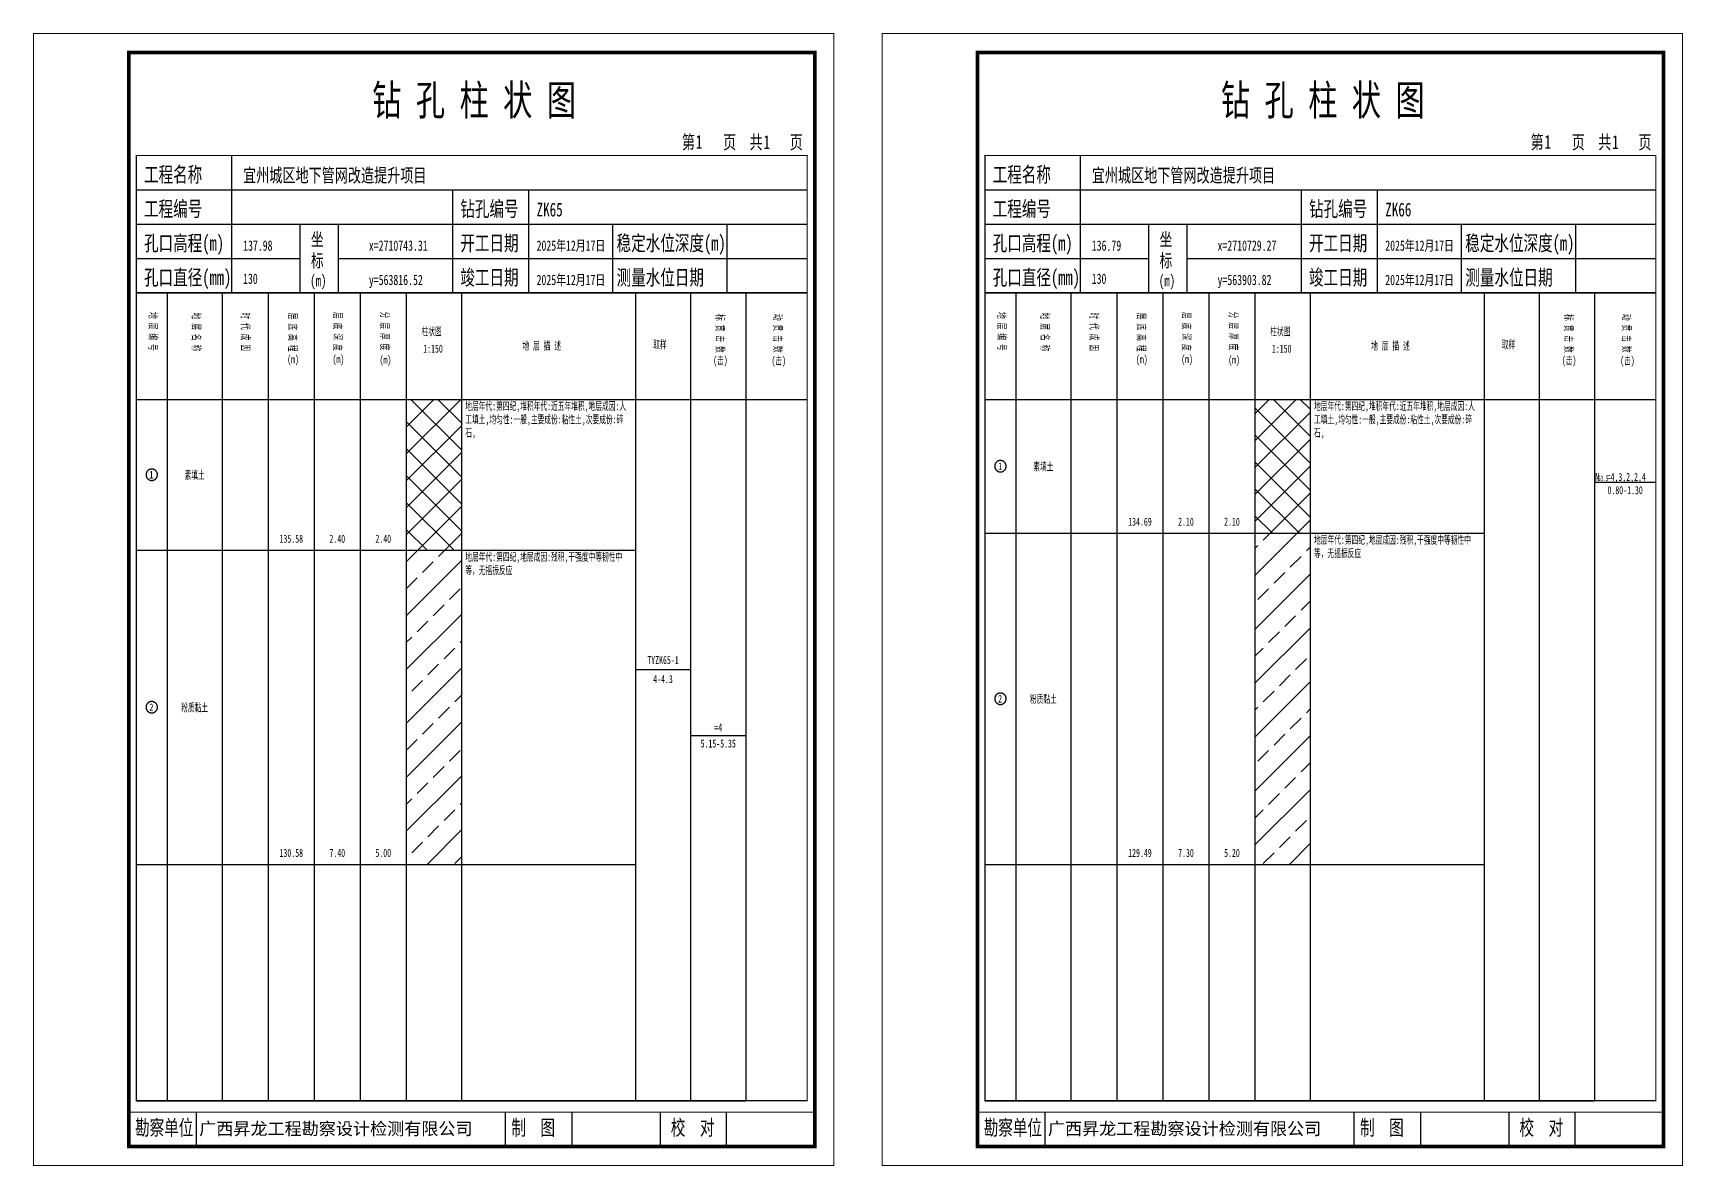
# Model space of a CAD drawing. Header units: millimetres. Extents: x 0 to 2711117, y 0 to 567555.
# Drawn here: x 73486.4 to 73919.4, y -0.1 to 297.1 of the extents above; entities that cross this region are included whole.
import ezdxf
from ezdxf.enums import TextEntityAlignment as Align

# ---------------------------------------------------------------- set-up
doc = ezdxf.new("R2010")
doc.units = ezdxf.units.MM
doc.layers.add('GICAD_POU_TEXTS', color=7, linetype='Continuous')
doc.layers.add('勘察点图例', color=7, linetype='Continuous')
doc.styles.add('HEAD_FONT', font='simfang.ttf', dxfattribs={"width": 0.6})
doc.styles.add('HEAD_FONT2', font='simfang.ttf', dxfattribs={"width": 0.6})
doc.styles.add('HT', font='simhei.ttf')
doc.styles.add('LZ_FONT', font='simfang.ttf', dxfattribs={"width": 0.7, "height": 8})
doc.styles.add('成果图图块', font='simfang.ttf', dxfattribs={"height": 2.5})
doc.styles.add('成果图表体', font='simfang.ttf', dxfattribs={"width": 0.6, "height": 2.1})
pattern_1 = [(45, (0, 0), (-3.5355339, 3.5355339), []), (135, (0, 0), (-3.5355339, -3.5355339), [])]
pattern_2 = [(45, (0, 0), (-7.0710678, 7.0710678), []), (45, (7.071, 0), (-7.0710678, 7.0710678), [4, -2])]

# ---------------------------------------------------------------- blocks, each defined once
blk = doc.blocks.new('ZK65')
for p, q in [((52, 229), (52, 265)), ((27, 256), (203, 256)), ((110, 229), (110, 256)), ((130, 229), (130, 256)), ((27, 247), (203, 247)), ((70, 229), (70, 247)), ((80, 229), (80, 247)), ((152, 229), (152, 247)), ((182, 229), (182, 247)), ((27, 238), (70, 238)), ((80, 238), (203, 238)), ((27, 229), (35.05, 229)), ((35.05, 229), (35.05, 17)), ((35.05, 229), (49.53, 229)), ((49.53, 229), (49.53, 17)), ((49.53, 229), (61.6, 229)), ((61.6, 229), (61.6, 17)), ((61.6, 229), (73.68, 229)), ((73.68, 229), (73.68, 17)), ((73.68, 229), (85.75, 229)), ((85.75, 229), (85.75, 17)), ((85.75, 229), (97.82, 229)), ((97.82, 229), (97.82, 17)), ((97.82, 229), (112.3, 229)), ((112.3, 229), (112.3, 17)), ((112.3, 229), (157.93, 229)), ((157.93, 229), (157.93, 17)), ((157.93, 229), (172.42, 229)), ((172.42, 229), (172.42, 17)), ((172.42, 229), (186.9, 229)), ((186.9, 229), (186.9, 17)), ((186.9, 229), (203, 229)), ((27, 201), (203, 201)), ((27, 17), (35.05, 17)), ((35.05, 17), (49.53, 17)), ((42.74, 4.95), (42.74, 13.95)), ((42.74, 4.95), (42.74, 13.95)), ((49.53, 17), (61.6, 17)), ((61.6, 17), (73.68, 17)), ((73.68, 17), (85.75, 17)), ((85.75, 17), (97.82, 17)), ((97.82, 17), (112.3, 17)), ((112.3, 17), (157.93, 17)), ((123.83, 4.95), (123.83, 13.95)), ((141.38, 4.95), (141.38, 13.95)), ((157.93, 17), (172.42, 17)), ((164.48, 4.95), (164.48, 13.95)), ((172.42, 17), (186.9, 17)), ((181.84, 4.95), (181.84, 13.95)), ((181.84, 4.95), (181.84, 13.95))]:
    blk.add_line(p, q)
for points, const_width in [([(0, 0), (210, 0), (210, 297), (0, 297)], 0.25), ([(25, 5), (205, 5), (205, 292), (25, 292)], 1), ([(27, 265), (203, 265), (203, 17), (27, 17)], 0.3)]:
    blk.add_lwpolyline(points, close=True, dxfattribs=dict(const_width=const_width))
at = {"const_width": 0.3}
for points in [[(27, 229), (203, 229)], [(25, 14), (205, 14)]]:
    blk.add_lwpolyline(points, dxfattribs=at)
at = {"style": 'LZ_FONT', "width": 0.7}
for s, height, p in [('钻 孔 柱 状 图', 8, (88.9, 275.54)), ('第', 3.6, (170.12, 266.7)), ('1', 3.6, (173.78, 266.75)), ('页', 3.6, (180.96, 266.7)), ('共', 3.6, (187.88, 266.7)), ('1', 3.6, (191.54, 266.7)), ('页', 3.6, (198.44, 266.7)), ('工程名称', 4, (29, 258)), ('宜州城区地下管网改造提升项目', 3.6, (55, 258)), ('工程编号', 4, (29, 249)), ('钻孔编号', 4, (112, 249)), ('ZK65', 3.6, (132, 249)), ('孔口高程(m)', 4, (29, 240)), ('137.98', 2.7, (55, 240)), ('坐', 3.5, (72.79, 241.24)), ('x=2710743.31', 2.7, (88, 240)), ('开工日期', 4, (112, 240)), ('2025年12月17日', 2.7, (132, 240)), ('稳定水位深度(m)', 4, (153, 240)), ('标', 3.5, (72.79, 235.7)), ('孔口直径(mm)', 4, (29, 231)), ('130', 2.7, (54.98, 231.31)), ('(m) ', 3, (72.59, 230.65)), ('竣工日期', 4, (112, 231)), ('2025年12月17日', 2.7, (132, 231)), ('测量水位日期', 4, (153, 231)), ('y=563816.52', 2.7, (88, 231)), ('勘察单位', 4, (26.65, 7.95)), ('制  图', 4, (125.4, 7.95)), ('校  对', 4, (167.22, 7.95))]:
    blk.add_text(s, height=height, dxfattribs=at).set_placement(p)
at = {"style": 'HT'}
blk.add_text('广西昇龙工程勘察设计检测有限公司', height=3.2865, dxfattribs=at).set_placement((43.48, 8.02))
at = {"char_height": 2.1, "width": 22.806, "attachment_point": 1, "rotation": 270, "style": 'HEAD_FONT'}
for s, insert in [('地 层 编 号', (32.46, 223.92)), ('地 层 名 称', (43.79, 223.76)), ('时 代 成 因', (56.67, 223.83)), ('层 底 高 程', (69.07, 223.71)), ('层 底 深 度', (80.9, 223.91)), ('分 层 厚 度', (93.26, 224.01)), ('标 贯 击 数', (181.21, 223.37)), ('动 贯 击 数', (196.38, 223.43))]:
    blk.add_mtext(s, dxfattribs=dict(at, insert=insert))
at = {"char_height": 2.1, "attachment_point": 1}
for s, insert, width, style in [('柱状图', (101.82, 219.87), 7.855, 'HEAD_FONT2'), ('取样', (162.58, 216.44), 7.855, 'HEAD_FONT2'), ('(m)', (66.58, 212.56), 4.7944, 'HEAD_FONT'), ('(m)', (78.47, 212.61), 4.7944, 'HEAD_FONT'), ('(m)', (90.81, 212.43), 4.7944, 'HEAD_FONT'), ('1:150', (102.26, 215.36), 6.9223, 'HEAD_FONT2'), ('地 层 描 述', (128.29, 216.11), 22.0781, 'HEAD_FONT2'), ('(击)', (178.33, 212.31), 7.855, 'HEAD_FONT2'), ('(击)', (193.64, 212.22), 7.855, 'HEAD_FONT2')]:
    blk.add_mtext(s, dxfattribs=dict(at, insert=insert, width=width, style=style))
blk = doc.blocks.new('ZK65_0')
at = {"color": 7}
blk.add_polyline3d([(-1.5, 0.02, 0), (-1.5, -0.06, 0), (-1.49, -0.13, 0), (-1.48, -0.2, 0), (-1.47, -0.28, 0), (-1.46, -0.35, 0), (-1.44, -0.42, 0), (-1.41, -0.49, 0), (-1.39, -0.56, 0), (-1.36, -0.63, 0), (-1.32, -0.69, 0), (-1.29, -0.76, 0), (-1.25, -0.82, 0), (-1.2, -0.88, 0), (-1.16, -0.94, 0), (-1.11, -0.99, 0), (-1.06, -1.04, 0), (-1.01, -1.1, 0), (-0.95, -1.14, 0), (-0.89, -1.19, 0), (-0.83, -1.23, 0), (-0.77, -1.27, 0), (-0.71, -1.31, 0), (-0.64, -1.34, 0), (-0.57, -1.37, 0), (-0.51, -1.4, 0), (-0.44, -1.42, 0), (-0.36, -1.44, 0), (-0.29, -1.46, 0), (-0.22, -1.47, 0), (-0.15, -1.48, 0), (-0.07, -1.48, 0), (0, -1.48, 0), (0.07, -1.48, 0), (0.15, -1.48, 0), (0.22, -1.47, 0), (0.29, -1.46, 0), (0.36, -1.44, 0), (0.44, -1.42, 0), (0.51, -1.4, 0), (0.57, -1.37, 0), (0.64, -1.34, 0), (0.71, -1.31, 0), (0.77, -1.27, 0), (0.83, -1.23, 0), (0.89, -1.19, 0), (0.95, -1.14, 0), (1.01, -1.1, 0), (1.06, -1.04, 0), (1.11, -0.99, 0), (1.16, -0.94, 0), (1.2, -0.88, 0), (1.25, -0.82, 0), (1.29, -0.76, 0), (1.32, -0.69, 0), (1.36, -0.63, 0), (1.39, -0.56, 0), (1.41, -0.49, 0), (1.44, -0.42, 0), (1.46, -0.35, 0), (1.47, -0.28, 0), (1.48, -0.2, 0), (1.49, -0.13, 0), (1.5, -0.06, 0), (1.5, 0.02, 0), (1.5, 0.09, 0), (1.49, 0.16, 0), (1.48, 0.24, 0), (1.47, 0.31, 0), (1.46, 0.38, 0), (1.44, 0.45, 0), (1.41, 0.52, 0), (1.39, 0.59, 0), (1.36, 0.66, 0), (1.32, 0.72, 0), (1.29, 0.79, 0), (1.25, 0.85, 0), (1.2, 0.91, 0), (1.16, 0.97, 0), (1.11, 1.02, 0), (1.06, 1.08, 0), (1.01, 1.13, 0), (0.95, 1.18, 0), (0.89, 1.22, 0), (0.83, 1.26, 0), (0.77, 1.3, 0), (0.71, 1.34, 0), (0.64, 1.37, 0), (0.57, 1.4, 0), (0.51, 1.43, 0), (0.44, 1.45, 0), (0.36, 1.47, 0), (0.29, 1.49, 0), (0.22, 1.5, 0), (0.15, 1.51, 0), (0.07, 1.51, 0), (0, 1.52, 0), (-0.07, 1.51, 0), (-0.15, 1.51, 0), (-0.22, 1.5, 0), (-0.29, 1.49, 0), (-0.36, 1.47, 0), (-0.44, 1.45, 0), (-0.51, 1.43, 0), (-0.57, 1.4, 0), (-0.64, 1.37, 0), (-0.71, 1.34, 0), (-0.77, 1.3, 0), (-0.83, 1.26, 0), (-0.89, 1.22, 0), (-0.95, 1.18, 0), (-1.01, 1.13, 0), (-1.06, 1.08, 0), (-1.11, 1.02, 0), (-1.16, 0.97, 0), (-1.2, 0.91, 0), (-1.25, 0.85, 0), (-1.29, 0.79, 0), (-1.32, 0.72, 0), (-1.36, 0.66, 0), (-1.39, 0.59, 0), (-1.41, 0.52, 0), (-1.44, 0.45, 0), (-1.46, 0.38, 0), (-1.47, 0.31, 0), (-1.48, 0.24, 0), (-1.49, 0.16, 0), (-1.5, 0.09, 0), (-1.5, 0.02, 0)], dxfattribs=at)
at = {"layer": 'GICAD_POU_TEXTS', "color": 7, "style": '成果图图块', "width": 0.7}
blk.add_text('1', height=2, dxfattribs=at).set_placement((-0.09, -0.99), align=Align.CENTER)
blk = doc.blocks.new('ZK65_1')
at = {"color": 7}
blk.add_polyline3d([(-1.5, 0.02, 0), (-1.5, -0.06, 0), (-1.49, -0.13, 0), (-1.48, -0.2, 0), (-1.47, -0.28, 0), (-1.46, -0.35, 0), (-1.44, -0.42, 0), (-1.41, -0.49, 0), (-1.39, -0.56, 0), (-1.36, -0.63, 0), (-1.32, -0.69, 0), (-1.29, -0.76, 0), (-1.25, -0.82, 0), (-1.2, -0.88, 0), (-1.16, -0.94, 0), (-1.11, -0.99, 0), (-1.06, -1.04, 0), (-1.01, -1.1, 0), (-0.95, -1.14, 0), (-0.89, -1.19, 0), (-0.83, -1.23, 0), (-0.77, -1.27, 0), (-0.71, -1.31, 0), (-0.64, -1.34, 0), (-0.57, -1.37, 0), (-0.51, -1.4, 0), (-0.44, -1.42, 0), (-0.36, -1.44, 0), (-0.29, -1.46, 0), (-0.22, -1.47, 0), (-0.15, -1.48, 0), (-0.07, -1.48, 0), (0, -1.48, 0), (0.07, -1.48, 0), (0.15, -1.48, 0), (0.22, -1.47, 0), (0.29, -1.46, 0), (0.36, -1.44, 0), (0.44, -1.42, 0), (0.51, -1.4, 0), (0.57, -1.37, 0), (0.64, -1.34, 0), (0.71, -1.31, 0), (0.77, -1.27, 0), (0.83, -1.23, 0), (0.89, -1.19, 0), (0.95, -1.14, 0), (1.01, -1.1, 0), (1.06, -1.04, 0), (1.11, -0.99, 0), (1.16, -0.94, 0), (1.2, -0.88, 0), (1.25, -0.82, 0), (1.29, -0.76, 0), (1.32, -0.69, 0), (1.36, -0.63, 0), (1.39, -0.56, 0), (1.41, -0.49, 0), (1.44, -0.42, 0), (1.46, -0.35, 0), (1.47, -0.28, 0), (1.48, -0.2, 0), (1.49, -0.13, 0), (1.5, -0.06, 0), (1.5, 0.02, 0), (1.5, 0.09, 0), (1.49, 0.16, 0), (1.48, 0.24, 0), (1.47, 0.31, 0), (1.46, 0.38, 0), (1.44, 0.45, 0), (1.41, 0.52, 0), (1.39, 0.59, 0), (1.36, 0.66, 0), (1.32, 0.72, 0), (1.29, 0.79, 0), (1.25, 0.85, 0), (1.2, 0.91, 0), (1.16, 0.97, 0), (1.11, 1.02, 0), (1.06, 1.08, 0), (1.01, 1.13, 0), (0.95, 1.18, 0), (0.89, 1.22, 0), (0.83, 1.26, 0), (0.77, 1.3, 0), (0.71, 1.34, 0), (0.64, 1.37, 0), (0.57, 1.4, 0), (0.51, 1.43, 0), (0.44, 1.45, 0), (0.36, 1.47, 0), (0.29, 1.49, 0), (0.22, 1.5, 0), (0.15, 1.51, 0), (0.07, 1.51, 0), (0, 1.52, 0), (-0.07, 1.51, 0), (-0.15, 1.51, 0), (-0.22, 1.5, 0), (-0.29, 1.49, 0), (-0.36, 1.47, 0), (-0.44, 1.45, 0), (-0.51, 1.43, 0), (-0.57, 1.4, 0), (-0.64, 1.37, 0), (-0.71, 1.34, 0), (-0.77, 1.3, 0), (-0.83, 1.26, 0), (-0.89, 1.22, 0), (-0.95, 1.18, 0), (-1.01, 1.13, 0), (-1.06, 1.08, 0), (-1.11, 1.02, 0), (-1.16, 0.97, 0), (-1.2, 0.91, 0), (-1.25, 0.85, 0), (-1.29, 0.79, 0), (-1.32, 0.72, 0), (-1.36, 0.66, 0), (-1.39, 0.59, 0), (-1.41, 0.52, 0), (-1.44, 0.45, 0), (-1.46, 0.38, 0), (-1.47, 0.31, 0), (-1.48, 0.24, 0), (-1.49, 0.16, 0), (-1.5, 0.09, 0), (-1.5, 0.02, 0)], dxfattribs=at)
at = {"layer": 'GICAD_POU_TEXTS', "color": 7, "style": '成果图图块', "width": 0.7}
blk.add_text('2', height=2, dxfattribs=at).set_placement((-0.09, -0.99), align=Align.CENTER)
blk = doc.blocks.new('ZK66')
for p, q in [((52, 229), (52, 265)), ((27, 256), (203, 256)), ((110, 229), (110, 256)), ((130, 229), (130, 256)), ((27, 247), (203, 247)), ((70, 229), (70, 247)), ((80, 229), (80, 247)), ((152, 229), (152, 247)), ((182, 229), (182, 247)), ((27, 238), (70, 238)), ((80, 238), (203, 238)), ((27, 229), (35.05, 229)), ((35.05, 229), (35.05, 17)), ((35.05, 229), (49.53, 229)), ((49.53, 229), (49.53, 17)), ((49.53, 229), (61.6, 229)), ((61.6, 229), (61.6, 17)), ((61.6, 229), (73.68, 229)), ((73.68, 229), (73.68, 17)), ((73.68, 229), (85.75, 229)), ((85.75, 229), (85.75, 17)), ((85.75, 229), (97.82, 229)), ((97.82, 229), (97.82, 17)), ((97.82, 229), (112.3, 229)), ((112.3, 229), (112.3, 17)), ((112.3, 229), (157.93, 229)), ((157.93, 229), (157.93, 17)), ((157.93, 229), (172.42, 229)), ((172.42, 229), (172.42, 17)), ((172.42, 229), (186.9, 229)), ((186.9, 229), (186.9, 17)), ((186.9, 229), (203, 229)), ((27, 201), (203, 201)), ((27, 17), (35.05, 17)), ((35.05, 17), (49.53, 17)), ((42.74, 4.95), (42.74, 13.95)), ((42.74, 4.95), (42.74, 13.95)), ((49.53, 17), (61.6, 17)), ((61.6, 17), (73.68, 17)), ((73.68, 17), (85.75, 17)), ((85.75, 17), (97.82, 17)), ((97.82, 17), (112.3, 17)), ((112.3, 17), (157.93, 17)), ((123.83, 4.95), (123.83, 13.95)), ((141.38, 4.95), (141.38, 13.95)), ((157.93, 17), (172.42, 17)), ((164.48, 4.95), (164.48, 13.95)), ((172.42, 17), (186.9, 17)), ((181.84, 4.95), (181.84, 13.95)), ((181.84, 4.95), (181.84, 13.95))]:
    blk.add_line(p, q)
for points, const_width in [([(0, 0), (210, 0), (210, 297), (0, 297)], 0.25), ([(25, 5), (205, 5), (205, 292), (25, 292)], 1), ([(27, 265), (203, 265), (203, 17), (27, 17)], 0.3)]:
    blk.add_lwpolyline(points, close=True, dxfattribs=dict(const_width=const_width))
at = {"const_width": 0.3}
for points in [[(27, 229), (203, 229)], [(25, 14), (205, 14)]]:
    blk.add_lwpolyline(points, dxfattribs=at)
at = {"style": 'LZ_FONT', "width": 0.7}
for s, height, p in [('钻 孔 柱 状 图', 8, (88.9, 275.54)), ('第', 3.6, (170.12, 266.7)), ('1', 3.6, (173.78, 266.75)), ('页', 3.6, (180.96, 266.7)), ('共', 3.6, (187.88, 266.7)), ('1', 3.6, (191.54, 266.7)), ('页', 3.6, (198.44, 266.7)), ('工程名称', 4, (29, 258)), ('宜州城区地下管网改造提升项目', 3.6, (55, 258)), ('工程编号', 4, (29, 249)), ('钻孔编号', 4, (112, 249)), ('ZK66', 3.6, (132, 249)), ('孔口高程(m)', 4, (29, 240)), ('136.79', 2.7, (55, 240)), ('坐', 3.5, (72.79, 241.24)), ('x=2710729.27', 2.7, (88, 240)), ('开工日期', 4, (112, 240)), ('2025年12月17日', 2.7, (132, 240)), ('稳定水位深度(m)', 4, (153, 240)), ('标', 3.5, (72.79, 235.7)), ('孔口直径(mm)', 4, (29, 231)), ('130', 2.7, (54.98, 231.31)), ('(m) ', 3, (72.59, 230.65)), ('竣工日期', 4, (112, 231)), ('2025年12月17日', 2.7, (132, 231)), ('测量水位日期', 4, (153, 231)), ('y=563903.82', 2.7, (88, 231)), ('勘察单位', 4, (26.65, 7.95)), ('制  图', 4, (125.4, 7.95)), ('校  对', 4, (167.22, 7.95))]:
    blk.add_text(s, height=height, dxfattribs=at).set_placement(p)
at = {"style": 'HT'}
blk.add_text('广西昇龙工程勘察设计检测有限公司', height=3.2865, dxfattribs=at).set_placement((43.48, 8.02))
at = {"char_height": 2.1, "width": 22.806, "attachment_point": 1, "rotation": 270, "style": 'HEAD_FONT'}
for s, insert in [('地 层 编 号', (32.46, 223.92)), ('地 层 名 称', (43.79, 223.76)), ('时 代 成 因', (56.67, 223.83)), ('层 底 高 程', (69.07, 223.71)), ('层 底 深 度', (80.9, 223.91)), ('分 层 厚 度', (93.26, 224.01)), ('标 贯 击 数', (181.21, 223.37)), ('动 贯 击 数', (196.38, 223.43))]:
    blk.add_mtext(s, dxfattribs=dict(at, insert=insert))
at = {"char_height": 2.1, "attachment_point": 1}
for s, insert, width, style in [('柱状图', (101.82, 219.87), 7.855, 'HEAD_FONT2'), ('取样', (162.58, 216.44), 7.855, 'HEAD_FONT2'), ('(m)', (66.58, 212.56), 4.7944, 'HEAD_FONT'), ('(m)', (78.47, 212.61), 4.7944, 'HEAD_FONT'), ('(m)', (90.81, 212.43), 4.7944, 'HEAD_FONT'), ('1:150', (102.26, 215.36), 6.9223, 'HEAD_FONT2'), ('地 层 描 述', (128.29, 216.11), 22.0781, 'HEAD_FONT2'), ('(击)', (178.33, 212.31), 7.855, 'HEAD_FONT2'), ('(击)', (193.64, 212.22), 7.855, 'HEAD_FONT2')]:
    blk.add_mtext(s, dxfattribs=dict(at, insert=insert, width=width, style=style))
blk = doc.blocks.new('ZK66_0')
at = {"color": 7}
blk.add_polyline3d([(-1.5, 0.02, 0), (-1.5, -0.06, 0), (-1.49, -0.13, 0), (-1.48, -0.2, 0), (-1.47, -0.28, 0), (-1.46, -0.35, 0), (-1.44, -0.42, 0), (-1.41, -0.49, 0), (-1.39, -0.56, 0), (-1.36, -0.63, 0), (-1.32, -0.69, 0), (-1.29, -0.76, 0), (-1.25, -0.82, 0), (-1.2, -0.88, 0), (-1.16, -0.94, 0), (-1.11, -0.99, 0), (-1.06, -1.04, 0), (-1.01, -1.1, 0), (-0.95, -1.14, 0), (-0.89, -1.19, 0), (-0.83, -1.23, 0), (-0.77, -1.27, 0), (-0.71, -1.31, 0), (-0.64, -1.34, 0), (-0.57, -1.37, 0), (-0.51, -1.4, 0), (-0.44, -1.42, 0), (-0.36, -1.44, 0), (-0.29, -1.46, 0), (-0.22, -1.47, 0), (-0.15, -1.48, 0), (-0.07, -1.48, 0), (0, -1.48, 0), (0.07, -1.48, 0), (0.15, -1.48, 0), (0.22, -1.47, 0), (0.29, -1.46, 0), (0.36, -1.44, 0), (0.44, -1.42, 0), (0.51, -1.4, 0), (0.57, -1.37, 0), (0.64, -1.34, 0), (0.71, -1.31, 0), (0.77, -1.27, 0), (0.83, -1.23, 0), (0.89, -1.19, 0), (0.95, -1.14, 0), (1.01, -1.1, 0), (1.06, -1.04, 0), (1.11, -0.99, 0), (1.16, -0.94, 0), (1.2, -0.88, 0), (1.25, -0.82, 0), (1.29, -0.76, 0), (1.32, -0.69, 0), (1.36, -0.63, 0), (1.39, -0.56, 0), (1.41, -0.49, 0), (1.44, -0.42, 0), (1.46, -0.35, 0), (1.47, -0.28, 0), (1.48, -0.2, 0), (1.49, -0.13, 0), (1.5, -0.06, 0), (1.5, 0.02, 0), (1.5, 0.09, 0), (1.49, 0.16, 0), (1.48, 0.24, 0), (1.47, 0.31, 0), (1.46, 0.38, 0), (1.44, 0.45, 0), (1.41, 0.52, 0), (1.39, 0.59, 0), (1.36, 0.66, 0), (1.32, 0.72, 0), (1.29, 0.79, 0), (1.25, 0.85, 0), (1.2, 0.91, 0), (1.16, 0.97, 0), (1.11, 1.02, 0), (1.06, 1.08, 0), (1.01, 1.13, 0), (0.95, 1.18, 0), (0.89, 1.22, 0), (0.83, 1.26, 0), (0.77, 1.3, 0), (0.71, 1.34, 0), (0.64, 1.37, 0), (0.57, 1.4, 0), (0.51, 1.43, 0), (0.44, 1.45, 0), (0.36, 1.47, 0), (0.29, 1.49, 0), (0.22, 1.5, 0), (0.15, 1.51, 0), (0.07, 1.51, 0), (0, 1.52, 0), (-0.07, 1.51, 0), (-0.15, 1.51, 0), (-0.22, 1.5, 0), (-0.29, 1.49, 0), (-0.36, 1.47, 0), (-0.44, 1.45, 0), (-0.51, 1.43, 0), (-0.57, 1.4, 0), (-0.64, 1.37, 0), (-0.71, 1.34, 0), (-0.77, 1.3, 0), (-0.83, 1.26, 0), (-0.89, 1.22, 0), (-0.95, 1.18, 0), (-1.01, 1.13, 0), (-1.06, 1.08, 0), (-1.11, 1.02, 0), (-1.16, 0.97, 0), (-1.2, 0.91, 0), (-1.25, 0.85, 0), (-1.29, 0.79, 0), (-1.32, 0.72, 0), (-1.36, 0.66, 0), (-1.39, 0.59, 0), (-1.41, 0.52, 0), (-1.44, 0.45, 0), (-1.46, 0.38, 0), (-1.47, 0.31, 0), (-1.48, 0.24, 0), (-1.49, 0.16, 0), (-1.5, 0.09, 0), (-1.5, 0.02, 0)], dxfattribs=at)
at = {"layer": 'GICAD_POU_TEXTS', "color": 7, "style": '成果图图块', "width": 0.7}
blk.add_text('1', height=2, dxfattribs=at).set_placement((-0.09, -0.99), align=Align.CENTER)
blk = doc.blocks.new('ZK66_1')
at = {"color": 7}
blk.add_polyline3d([(-1.5, 0.02, 0), (-1.5, -0.06, 0), (-1.49, -0.13, 0), (-1.48, -0.2, 0), (-1.47, -0.28, 0), (-1.46, -0.35, 0), (-1.44, -0.42, 0), (-1.41, -0.49, 0), (-1.39, -0.56, 0), (-1.36, -0.63, 0), (-1.32, -0.69, 0), (-1.29, -0.76, 0), (-1.25, -0.82, 0), (-1.2, -0.88, 0), (-1.16, -0.94, 0), (-1.11, -0.99, 0), (-1.06, -1.04, 0), (-1.01, -1.1, 0), (-0.95, -1.14, 0), (-0.89, -1.19, 0), (-0.83, -1.23, 0), (-0.77, -1.27, 0), (-0.71, -1.31, 0), (-0.64, -1.34, 0), (-0.57, -1.37, 0), (-0.51, -1.4, 0), (-0.44, -1.42, 0), (-0.36, -1.44, 0), (-0.29, -1.46, 0), (-0.22, -1.47, 0), (-0.15, -1.48, 0), (-0.07, -1.48, 0), (0, -1.48, 0), (0.07, -1.48, 0), (0.15, -1.48, 0), (0.22, -1.47, 0), (0.29, -1.46, 0), (0.36, -1.44, 0), (0.44, -1.42, 0), (0.51, -1.4, 0), (0.57, -1.37, 0), (0.64, -1.34, 0), (0.71, -1.31, 0), (0.77, -1.27, 0), (0.83, -1.23, 0), (0.89, -1.19, 0), (0.95, -1.14, 0), (1.01, -1.1, 0), (1.06, -1.04, 0), (1.11, -0.99, 0), (1.16, -0.94, 0), (1.2, -0.88, 0), (1.25, -0.82, 0), (1.29, -0.76, 0), (1.32, -0.69, 0), (1.36, -0.63, 0), (1.39, -0.56, 0), (1.41, -0.49, 0), (1.44, -0.42, 0), (1.46, -0.35, 0), (1.47, -0.28, 0), (1.48, -0.2, 0), (1.49, -0.13, 0), (1.5, -0.06, 0), (1.5, 0.02, 0), (1.5, 0.09, 0), (1.49, 0.16, 0), (1.48, 0.24, 0), (1.47, 0.31, 0), (1.46, 0.38, 0), (1.44, 0.45, 0), (1.41, 0.52, 0), (1.39, 0.59, 0), (1.36, 0.66, 0), (1.32, 0.72, 0), (1.29, 0.79, 0), (1.25, 0.85, 0), (1.2, 0.91, 0), (1.16, 0.97, 0), (1.11, 1.02, 0), (1.06, 1.08, 0), (1.01, 1.13, 0), (0.95, 1.18, 0), (0.89, 1.22, 0), (0.83, 1.26, 0), (0.77, 1.3, 0), (0.71, 1.34, 0), (0.64, 1.37, 0), (0.57, 1.4, 0), (0.51, 1.43, 0), (0.44, 1.45, 0), (0.36, 1.47, 0), (0.29, 1.49, 0), (0.22, 1.5, 0), (0.15, 1.51, 0), (0.07, 1.51, 0), (0, 1.52, 0), (-0.07, 1.51, 0), (-0.15, 1.51, 0), (-0.22, 1.5, 0), (-0.29, 1.49, 0), (-0.36, 1.47, 0), (-0.44, 1.45, 0), (-0.51, 1.43, 0), (-0.57, 1.4, 0), (-0.64, 1.37, 0), (-0.71, 1.34, 0), (-0.77, 1.3, 0), (-0.83, 1.26, 0), (-0.89, 1.22, 0), (-0.95, 1.18, 0), (-1.01, 1.13, 0), (-1.06, 1.08, 0), (-1.11, 1.02, 0), (-1.16, 0.97, 0), (-1.2, 0.91, 0), (-1.25, 0.85, 0), (-1.29, 0.79, 0), (-1.32, 0.72, 0), (-1.36, 0.66, 0), (-1.39, 0.59, 0), (-1.41, 0.52, 0), (-1.44, 0.45, 0), (-1.46, 0.38, 0), (-1.47, 0.31, 0), (-1.48, 0.24, 0), (-1.49, 0.16, 0), (-1.5, 0.09, 0), (-1.5, 0.02, 0)], dxfattribs=at)
at = {"layer": 'GICAD_POU_TEXTS', "color": 7, "style": '成果图图块', "width": 0.7}
blk.add_text('2', height=2, dxfattribs=at).set_placement((-0.09, -0.99), align=Align.CENTER)

msp = doc.modelspace()

# ---------------------------------------------------------------- hatches: boundary and pattern name
at = {"layer": '勘察点图例'}
h = msp.add_hatch(dxfattribs=at)
h.set_pattern_fill('GKSTT', color=256, scale=0.5, style=0, pattern_type=2)
h.set_pattern_definition(pattern_1)
h.paths.add_polyline_path([(73584.36, 161.43), (73598.85, 161.43), (73598.85, 201), (73584.36, 201)])
h = msp.add_hatch(dxfattribs=at)
h.set_pattern_fill('GKSTT', color=256, scale=0.5, style=0, pattern_type=2)
h.set_pattern_definition(pattern_1)
h.paths.add_polyline_path([(73807.05, 165.9), (73821.54, 165.9), (73821.54, 201), (73807.05, 201)])
h = msp.add_hatch(dxfattribs=at)
h.set_pattern_fill('GKFZNT', color=256, scale=0.5, style=0, pattern_type=2)
h.set_pattern_definition(pattern_2)
h.paths.add_polyline_path([(73807.05, 79), (73821.54, 79), (73821.54, 165.9), (73807.05, 165.9)])
h = msp.add_hatch(dxfattribs=at)
h.set_pattern_fill('GKFZNT', color=256, scale=0.5, style=0, pattern_type=2)
h.set_pattern_definition(pattern_2)
h.paths.add_polyline_path([(73584.36, 79), (73598.85, 79), (73598.85, 161.43), (73584.36, 161.43)])

# ---------------------------------------------------------------- linework, layer by layer
for p, q in [((73896.14, 179.27), (73912.23, 179.27)), ((73736.23, 165.9), (73821.54, 165.9)), ((73821.54, 165.9), (73867.17, 165.9)), ((73513.55, 161.43), (73598.85, 161.43)), ((73598.85, 161.43), (73644.48, 161.43)), ((73644.48, 130.11), (73658.96, 130.11)), ((73658.96, 112.8), (73673.45, 112.8)), ((73513.55, 79), (73598.85, 79)), ((73598.85, 79), (73644.48, 79)), ((73736.23, 79), (73821.54, 79)), ((73821.54, 79), (73867.17, 79))]:
    msp.add_line(p, q, dxfattribs=at)

# ---------------------------------------------------------------- block references
for name, p in [('ZK65', (73486.55, 0)), ('ZK66', (73709.23, 0)), ('ZK65_0', (73517.57, 181.22)), ('ZK66_0', (73740.26, 183.45)), ('ZK65_1', (73517.57, 120.22)), ('ZK66_1', (73740.26, 122.45))]:
    msp.add_blockref(name, p, dxfattribs=at)

# ---------------------------------------------------------------- texts
at = {"layer": '勘察点图例', "style": '成果图表体', "width": 0.6}
for s, p in [('素填土', (73528.84, 181.22)), ('素填土', (73751.52, 183.45)), ('0.80-1.30', (73904.18, 177.17)), ('134.69', (73776.87, 168.9)), ('2.10', (73788.94, 168.9)), ('2.10', (73801.01, 168.9)), ('135.58', (73554.19, 164.43)), ('2.40', (73566.26, 164.43)), ('2.40', (73578.33, 164.43)), ('TYZK65-1', (73651.72, 132.61)), ('4-4.3', (73651.72, 127.61)), ('粉质黏土', (73528.84, 120.22)), ('粉质黏土', (73751.52, 122.45)), ('=4', (73666.21, 114.9)), ('5.15-5.35', (73666.21, 110.7)), ('130.58', (73554.19, 82)), ('7.40', (73566.26, 82)), ('5.00', (73578.33, 82)), ('129.49', (73776.87, 82)), ('7.30', (73788.94, 82)), ('5.20', (73801.01, 82))]:
    msp.add_text(s, height=2.1, dxfattribs=at).set_placement(p, align=Align.MIDDLE)
for s, height, p in [('N', 2.1, (73896.34, 179.6)), ('63.5', 1.4, (73897.04, 179.6)), ('=', 2.1, (73899.34, 179.6))]:
    msp.add_text(s, height=height, dxfattribs=at).set_placement(p)
at = {"layer": '勘察点图例', "char_height": 2.1, "attachment_point": 1, "style": '成果图表体'}
for s, insert, width in [('地层年代:第四纪,堆积年代:近五年堆积,地层成因:人工填土,均匀性:一般,主要成份:粘性土,次要成份:碎石,', (73599.85, 200.3), 43.6296), ('地层年代:第四纪,堆积年代:近五年堆积,地层成因:人工填土,均匀性:一般,主要成份:粘性土,次要成份:碎石,', (73822.54, 200.3), 43.6296), ('4,3,2,2,4', (73900.34, 181.7), 4), ('地层年代:第四纪,地层成因:残积,干强度中等韧性中等，无摇振反应', (73822.54, 165.2), 43.6296), ('地层年代:第四纪,地层成因:残积,干强度中等韧性中等，无摇振反应', (73599.85, 160.73), 43.6296)]:
    msp.add_mtext(s, dxfattribs=dict(at, insert=insert, width=width))

doc.saveas('drawing.dxf')
